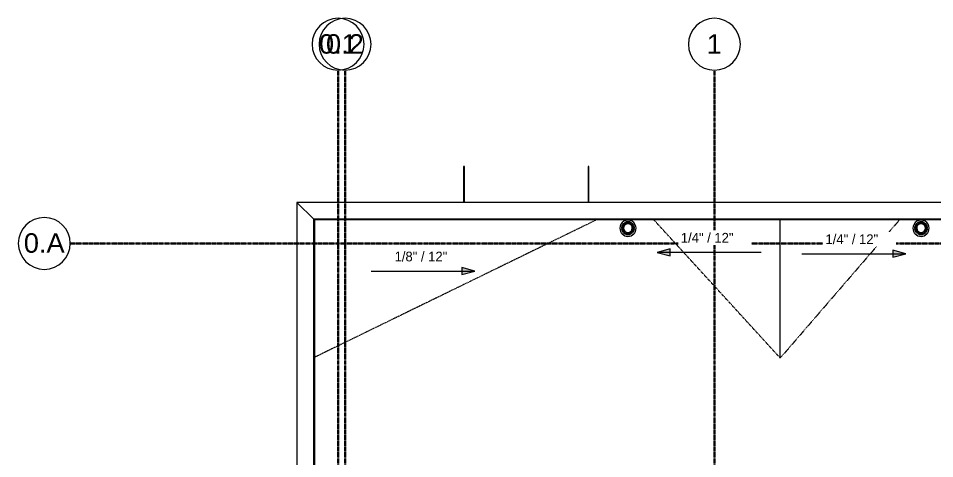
# Model space of a CAD drawing. Header units: inches. Extents: x -4126 to -1830, y 9773 to 12297.
# Drawn here: x -4125 to -3278, y 11888 to 12296 of the extents above; entities that cross this region are included whole.
import ezdxf

# ---------------------------------------------------------------- set-up
doc = ezdxf.new("R2010")
doc.units = ezdxf.units.IN
doc.header["$MEASUREMENT"] = 0
doc.linetypes.add('Dash 1_16_', pattern=[0.125, 0.0625, -0.0625])
doc.linetypes.add('Grid Line 1_2_', pattern=[0.875, 0.5, -0.125, 0.125, -0.125])
for name, color, linetype, lineweight in [('0-1', 7, 'Continuous', 5), ('0-3', 165, 'Continuous', 5), ('A-ROOF', 132, 'Continuous', 13), ('A-ROOF-1', 7, 'Dash 1_16_', 9), ('A-WALL-1', 113, 'Continuous', 9), ('G-ANNO-DIMS', 111, 'Continuous', 9), ('M-EQPM', 50, 'Continuous', 9), ('S-BEAM', 12, 'Continuous', 9), ('S-GRID-1', 1, 'Grid Line 1_2_', 30), ('S-GRID-IDEN', 1, 'Continuous', 9), ('S-GRID-IDEN-1', 147, 'Continuous', 9)]:
    doc.layers.add(name, color=color, linetype=linetype, lineweight=lineweight)
doc.styles.add('Arial', font='arial.ttf', dxfattribs={"height": 18})
doc.styles.add('Century Gothic', font='ufonts.com_century-gothic.ttf', dxfattribs={"height": 9})

# ---------------------------------------------------------------- blocks, each defined once
blk = doc.blocks.new('Grid - Grid Head - Circle-1738874-FLOOR PLAN - ROOF')
at = {"layer": 'S-GRID-IDEN-1'}
for start, end in [(360, 180), (180, 360)]:
    blk.add_arc((0, 0), 0.25, start, end, dxfattribs=at)
blk = doc.blocks.new('CTR - 1st Phase - Structure_rvt-1-FLOOR PLAN - ROOF')
at = {"layer": 'S-GRID-1'}
for p, q in [((-3829.32, 9772.61), (-3829.32, 12247.5)), ((-3822.82, 9772.61), (-3822.82, 12247.5)), ((-3481.32, 9772.61), (-3481.32, 12247.5)), ((-1830.2, 12087.19), (-4076.95, 12087.19))]:
    blk.add_line(p, q, dxfattribs=at)
at = {"layer": '0-3', "xscale": 95.99999999999994, "yscale": 95.99999999999994, "zscale": 95.99999999999994}
for p in [(-3829.32, 12271.5), (-3822.82, 12271.5), (-3481.32, 12271.5)]:
    blk.add_blockref('Grid - Grid Head - Circle-1738874-FLOOR PLAN - ROOF', p, dxfattribs=at)
at = {"layer": '0-3', "xscale": 95.99999999999994, "yscale": 95.99999999999994, "zscale": 95.99999999999994, "rotation": 89.99999999999986}
blk.add_blockref('Grid - Grid Head - Circle-1738874-FLOOR PLAN - ROOF', (-4100.95, 12087.19), dxfattribs=at)
at = {"layer": 'S-GRID-IDEN', "char_height": 18, "attachment_point": 1, "style": 'Arial'}
for s, insert, width in [('0.1', (-3846.96, 12280.79), 42.42), ('0.2', (-3840.46, 12280.79), 42.42), ('1', (-3488.45, 12280.79), 16.968), ('0.A', (-4119.86, 12096.57), 45.753)]:
    blk.add_mtext(s, dxfattribs=dict(at, insert=insert, width=width))
blk = doc.blocks.new('Basic Wall _ EXT - FIBER CEMENT - SMALL - ___-2145929-FLOOR PLAN - ROOF')
at = {"layer": 'A-WALL-1'}
for p, q in [((-3851.85, 12109.71), (-3867.29, 12125.15)), ((-2061.36, 12125.15), (-3867.29, 12125.15)), ((-2076.8, 12109.71), (-3851.85, 12109.71)), ((-3851.63, 12109.49), (-2077.02, 12109.49)), ((-3851.11, 12108.98), (-3851.59, 12109.45)), ((-2077.53, 12108.98), (-3851.11, 12108.98))]:
    blk.add_line(p, q, dxfattribs=at)
at = {"layer": 'A-WALL-1', "flags": 128}
for points in [[(-3851.63, 12109.49), (-3851.63, 12109.5), (-3851.66, 12109.52), (-3851.69, 12109.56), (-3851.73, 12109.6), (-3851.79, 12109.65), (-3851.85, 12109.71)], [(-3851.59, 12109.45), (-3851.61, 12109.47), (-3851.62, 12109.49), (-3851.63, 12109.49)]]:
    blk.add_lwpolyline(points, dxfattribs=at)
blk = doc.blocks.new('Basic Wall _ EXT - FIBER CEMENT - SMALL - ___-2145935-FLOOR PLAN - ROOF')
at = {"layer": 'A-WALL-1'}
for p, q in [((-3867.29, 12125.15), (-3851.85, 12109.71)), ((-3867.29, 12125.15), (-3867.29, 9973.63)), ((-3851.85, 12109.71), (-3851.85, 9989.07)), ((-3851.63, 9989.29), (-3851.63, 12109.49)), ((-3851.59, 12109.45), (-3851.11, 12108.98)), ((-3851.11, 12108.98), (-3851.11, 11747.44))]:
    blk.add_line(p, q, dxfattribs=at)
at = {"layer": 'A-WALL-1', "flags": 128}
for points in [[(-3851.85, 12109.71), (-3851.79, 12109.65), (-3851.73, 12109.6), (-3851.69, 12109.56), (-3851.66, 12109.52), (-3851.63, 12109.5), (-3851.63, 12109.49)], [(-3851.63, 12109.49), (-3851.62, 12109.49), (-3851.61, 12109.47), (-3851.59, 12109.45)]]:
    blk.add_lwpolyline(points, dxfattribs=at)
blk = doc.blocks.new('22142613 - Roof Drains - Type A - 15_ Strainer - 8_ Drain-2082947-FLOOR PLAN - ROOF')
at = {"layer": 'M-EQPM'}
for p, q in [((-2375.65, 12101.23), (-2375.65, 12101.21)), ((-2372.57, 12101.59), (-2374.14, 12101.59)), ((-2372.43, 12100.21), (-2373.95, 12099.71)), ((-2372.26, 12102.94), (-2373.74, 12103.41)), ((-2371.56, 12104.13), (-2372.8, 12105.02)), ((-2372.15, 12101.21), (-2372.15, 12100.99)), ((-2370.53, 12105.04), (-2371.42, 12106.26)), ((-2369.27, 12105.59), (-2369.73, 12107.01)), ((-2366.57, 12107.01), (-2367.03, 12105.59)), ((-2364.88, 12106.26), (-2365.77, 12105.04)), ((-2363.5, 12105.02), (-2364.73, 12104.13)), ((-2364.15, 12100.99), (-2364.15, 12101.21)), ((-2362.56, 12103.41), (-2364.03, 12102.94)), ((-2362.34, 12099.71), (-2363.86, 12100.21)), ((-2362.16, 12101.59), (-2363.73, 12101.59)), ((-2360.65, 12101.21), (-2360.65, 12101.23)), ((-2371.88, 12098.94), (-2373.19, 12097.98)), ((-2370.96, 12097.9), (-2371.92, 12096.57)), ((-2369.76, 12097.19), (-2370.27, 12095.62)), ((-2366.03, 12095.62), (-2366.54, 12097.19)), ((-2364.37, 12096.57), (-2365.34, 12097.9)), ((-2363.1, 12097.98), (-2364.42, 12098.94))]:
    blk.add_line(p, q, dxfattribs=at)
at = {"layer": 'M-EQPM', "flags": 128}
for points in [[(-2372.57, 12101.17), (-2373.36, 12101.13), (-2374.15, 12101.09)], [(-2374.14, 12101.59), (-2373.35, 12101.63), (-2372.56, 12101.67)], [(-2373.95, 12099.71), (-2373.2, 12100), (-2372.45, 12100.29)], [(-2372.4, 12102.54), (-2373.15, 12102.74), (-2373.9, 12102.94)], [(-2372.31, 12099.81), (-2373.06, 12099.52), (-2373.81, 12099.24)], [(-2373.74, 12103.41), (-2372.99, 12103.21), (-2372.24, 12103.01)], [(-2371.82, 12103.78), (-2372.46, 12104.2), (-2373.1, 12104.62)], [(-2372.8, 12105.02), (-2372.16, 12104.6), (-2371.52, 12104.18)], [(-2370.9, 12104.78), (-2371.36, 12105.37), (-2371.82, 12105.97)], [(-2371.42, 12106.26), (-2370.95, 12105.66), (-2370.49, 12105.07)], [(-2369.72, 12105.45), (-2369.96, 12106.16), (-2370.21, 12106.86)], [(-2369.73, 12107.01), (-2369.49, 12106.31), (-2369.24, 12105.6)], [(-2368.4, 12105.73), (-2368.4, 12106.48), (-2368.4, 12107.22)], [(-2367.9, 12107.22), (-2367.9, 12106.48), (-2367.9, 12105.73)], [(-2367.05, 12105.6), (-2366.81, 12106.31), (-2366.57, 12107.01)], [(-2366.09, 12106.86), (-2366.33, 12106.16), (-2366.58, 12105.45)], [(-2365.81, 12105.07), (-2365.34, 12105.66), (-2364.88, 12106.26)], [(-2364.47, 12105.97), (-2364.94, 12105.37), (-2365.4, 12104.78)], [(-2364.78, 12104.18), (-2364.14, 12104.6), (-2363.5, 12105.02)], [(-2363.2, 12104.62), (-2363.84, 12104.2), (-2364.48, 12103.78)], [(-2364.06, 12103.01), (-2363.31, 12103.21), (-2362.56, 12103.41)], [(-2362.49, 12099.24), (-2363.24, 12099.52), (-2363.99, 12099.81)], [(-2362.4, 12102.94), (-2363.15, 12102.74), (-2363.9, 12102.54)], [(-2363.84, 12100.29), (-2363.09, 12100), (-2362.34, 12099.71)], [(-2363.74, 12101.67), (-2362.95, 12101.63), (-2362.16, 12101.59)], [(-2362.15, 12101.09), (-2362.94, 12101.13), (-2363.73, 12101.17)], [(-2373.19, 12097.98), (-2372.56, 12098.49), (-2371.92, 12098.99)], [(-2371.63, 12098.58), (-2372.27, 12098.08), (-2372.91, 12097.57)], [(-2371.92, 12096.57), (-2371.46, 12097.25), (-2371, 12097.93)], [(-2370.6, 12097.63), (-2371.06, 12096.95), (-2371.52, 12096.27)], [(-2370.27, 12095.62), (-2370.03, 12096.41), (-2369.78, 12097.2)], [(-2369.31, 12097.04), (-2369.55, 12096.25), (-2369.8, 12095.46)], [(-2368.4, 12095.23), (-2368.4, 12096.06), (-2368.4, 12096.89)], [(-2367.9, 12096.89), (-2367.9, 12096.06), (-2367.9, 12095.23)], [(-2366.5, 12095.46), (-2366.74, 12096.25), (-2366.99, 12097.04)], [(-2366.51, 12097.2), (-2366.27, 12096.41), (-2366.03, 12095.62)], [(-2364.77, 12096.27), (-2365.24, 12096.95), (-2365.7, 12097.63)], [(-2365.3, 12097.93), (-2364.84, 12097.25), (-2364.37, 12096.57)], [(-2363.39, 12097.57), (-2364.03, 12098.08), (-2364.67, 12098.58)], [(-2364.38, 12098.99), (-2363.74, 12098.49), (-2363.1, 12097.98)]]:
    blk.add_lwpolyline(points, dxfattribs=at)
at = {"layer": 'M-EQPM'}
for centre, major_axis, start_param, end_param in [((-2368.15, 12101.23), (7.5, 0), 0, 3.141593), ((-2368.15, 12101.23), (7.5, 0), 3.141593, 6.283185), ((-2368.15, 12101.21), (7.5, 0), 3.141593, 6.283185), ((-2368.15, 12101.23), (6, 0), 3.16507, 3.39675), ((-2368.15, 12101.23), (6, 0), 2.851802, 3.081699), ((-2368.15, 12101.23), (6, 0), 2.540227, 2.768432), ((-2368.15, 12101.23), (6, 0), 2.230094, 2.456861), ((-2368.15, 12101.31), (4.43, 0), 3.060354, 3.141593), ((-2368.15, 12101.31), (4.43, 0), 3.141593, 3.173424), ((-2368.15, 12101.31), (4.43, 0), 3.375724, 3.488791), ((-2368.15, 12101.31), (4.43, 0), 2.747406, 2.860472), ((-2368.15, 12101.34), (4, 0), 0, 3.141593), ((-2368.15, 12101.34), (4, 0), 3.141593, 6.283185), ((-2368.15, 12101.31), (4.43, 0), 2.43676, 2.549818), ((-2368.15, 12101.23), (6, 0), 1.921009, 2.146732), ((-2368.15, 12101.31), (4.43, 0), 2.128072, 2.241119), ((-2368.15, 12101.23), (6, 0), 1.612475, 1.83765), ((-2368.15, 12101.31), (4.43, 0), 1.820803, 1.933842), ((-2368.15, 12101.31), (4.43, 0), 1.514279, 1.627314), ((-2368.15, 12101.23), (6, 0), 1.303943, 1.529118), ((-2368.15, 12101.31), (4.43, 0), 1.207751, 1.32079), ((-2368.15, 12101.23), (6, 0), 0.994861, 1.220584), ((-2368.15, 12101.31), (4.43, 0), 0.900473, 1.013521), ((-2368.15, 12101.31), (4.43, 0), 0.591774, 0.704832), ((-2368.15, 12101.23), (6, 0), 0.684732, 0.911499), ((-2368.15, 12101.31), (4.43, 0), 0.28112, 0.394187), ((-2368.15, 12101.31), (4.43, 0), 5.935987, 6.049054), ((-2368.15, 12101.31), (4.43, 0), 0, 0.081239), ((-2368.15, 12101.31), (4.43, 0), 6.251354, 6.283185), ((-2368.15, 12101.23), (6, 0), 0.373161, 0.601365), ((-2368.15, 12101.23), (6, 0), 0.059893, 0.289791), ((-2368.15, 12101.23), (6, 0), 6.028028, 6.259707), ((-2368.15, 12101.23), (6, 0), 3.48012, 3.713498), ((-2368.15, 12101.23), (6, 0), 3.796864, 4.031687), ((-2368.15, 12101.31), (4.43, 0), 3.693397, 3.806455), ((-2368.15, 12101.23), (6, 0), 4.11505, 4.350924), ((-2368.15, 12101.31), (4.43, 0), 4.013027, 4.126075), ((-2368.15, 12101.23), (6, 0), 4.434283, 4.67071), ((-2368.15, 12101.31), (4.43, 0), 4.334077, 4.447116), ((-2368.15, 12101.31), (4.43, 0), 4.655871, 4.768907), ((-2368.15, 12101.23), (6, 0), 4.754068, 4.990495), ((-2368.15, 12101.31), (4.43, 0), 4.977662, 5.090701), ((-2368.15, 12101.23), (6, 0), 5.073854, 5.309728), ((-2368.15, 12101.31), (4.43, 0), 5.298703, 5.411751), ((-2368.15, 12101.31), (4.43, 0), 5.618323, 5.731381), ((-2368.15, 12101.23), (6, 0), 5.393091, 5.627914), ((-2368.15, 12101.23), (6, 0), 5.71128, 5.944658)]:
    blk.add_ellipse(centre, major_axis=major_axis, ratio=0.999788, start_param=start_param, end_param=end_param, dxfattribs=at)
blk = doc.blocks.new('Walls 35 - Walls 1-3379554-FLOOR PLAN - ROOF')
at = {"layer": 'S-BEAM'}
for p, q in [((-3598.05, 12158.13), (-3598.05, 12125.15)), ((-3597.3, 12125.15), (-3597.3, 12158.13))]:
    blk.add_line(p, q, dxfattribs=at)
blk.add_ellipse((-3597.67, 12158.13), major_axis=(0.375, 0), ratio=0.93544, start_param=0, end_param=3.141593, dxfattribs=at)
blk = doc.blocks.new('Walls 36 - Walls 1-3379563-FLOOR PLAN - ROOF')
at = {"layer": 'S-BEAM'}
for p, q in [((-3713.25, 12158.13), (-3713.25, 12125.15)), ((-3712.5, 12125.15), (-3712.5, 12158.13))]:
    blk.add_line(p, q, dxfattribs=at)
blk.add_ellipse((-3712.87, 12158.13), major_axis=(0.375, 0), ratio=0.93544, start_param=0, end_param=3.141593, dxfattribs=at)

msp = doc.modelspace()

# ---------------------------------------------------------------- hatches: boundary and pattern name
at = {"layer": 'G-ANNO-DIMS'}
msp.add_hatch(color=256, dxfattribs=at).paths.add_polyline_path([(-3534.14, 12078.92), (-3522.14, 12075.71), (-3522.14, 12082.14)], flags=0)

# ---------------------------------------------------------------- linework, layer by layer
at = {"layer": 'A-ROOF'}
msp.add_line((-3420.44, 11981.08), (-3420.44, 12108.98), dxfattribs=at)
at = {"layer": 'A-ROOF-1'}
for p, q in [((-3590.33, 12108.98), (-3851.11, 11981.74)), ((-3420.44, 11981.08), (-3537.29, 12108.98)), ((-3310.15, 12108.98), (-3420.44, 11981.08))]:
    msp.add_line(p, q, dxfattribs=at)
at = {"layer": 'G-ANNO-DIMS'}
for p, q in [((-3522.14, 12082.14), (-3534.14, 12078.92)), ((-3534.14, 12078.92), (-3522.14, 12075.71)), ((-3438.14, 12078.92), (-3534.14, 12078.92)), ((-3522.14, 12075.71), (-3522.14, 12082.14)), ((-3400.39, 12077.62), (-3304.39, 12077.62)), ((-3316.39, 12074.41), (-3304.39, 12077.62)), ((-3798.81, 12061.57), (-3702.81, 12061.57)), ((-3714.81, 12058.36), (-3702.81, 12061.57))]:
    msp.add_line(p, q, dxfattribs=at)

# ---------------------------------------------------------------- block references
at = {"layer": '0-1'}
msp.add_blockref('CTR - 1st Phase - Structure_rvt-1-FLOOR PLAN - ROOF', (0, 0), dxfattribs=at)
at = {"layer": 'A-WALL-1'}
for name in ['Basic Wall _ EXT - FIBER CEMENT - SMALL - ___-2145929-FLOOR PLAN - ROOF', 'Basic Wall _ EXT - FIBER CEMENT - SMALL - ___-2145935-FLOOR PLAN - ROOF']:
    msp.add_blockref(name, (0, 0), dxfattribs=at)
at = {"layer": 'M-EQPM'}
for p in [(-1193.1, 0), (-922.1, 0)]:
    msp.add_blockref('22142613 - Roof Drains - Type A - 15_ Strainer - 8_ Drain-2082947-FLOOR PLAN - ROOF', p, dxfattribs=at)
at = {"layer": 'S-BEAM'}
for name in ['Walls 36 - Walls 1-3379563-FLOOR PLAN - ROOF', 'Walls 35 - Walls 1-3379554-FLOOR PLAN - ROOF']:
    msp.add_blockref(name, (0, 0), dxfattribs=at)

# ---------------------------------------------------------------- next in the draw order: texts
at = {"layer": 'G-ANNO-DIMS', "char_height": 9, "width": 62.9235, "attachment_point": 1, "line_spacing_factor": 0.984502, "style": 'Century Gothic', "bg_fill": 3, "box_fill_scale": 1.25, "bg_fill_color": 256, "bg_fill_true_color": 13158600, "bg_fill_transparency": 0}
for s, insert in [('1/4" / 12"', (-3512.36, 12096.91)), ('1/4" / 12"', (-3378.6, 12095.61)), ('1/8" / 12"', (-3777.02, 12079.56))]:
    msp.add_mtext(s, dxfattribs=dict(at, insert=insert))

# ---------------------------------------------------------------- next in the draw order: hatches: boundary and pattern name
at = {"layer": 'G-ANNO-DIMS'}
for points in [[(-3304.39, 12077.62), (-3316.39, 12080.84), (-3316.39, 12074.41)], [(-3702.81, 12061.57), (-3714.81, 12064.79), (-3714.81, 12058.36)]]:
    msp.add_hatch(color=256, dxfattribs=at).paths.add_polyline_path(points, flags=0)

# ---------------------------------------------------------------- next in the draw order: linework, layer by layer
for p, q in [((-3304.39, 12077.62), (-3316.39, 12080.84)), ((-3316.39, 12080.84), (-3316.39, 12074.41)), ((-3702.81, 12061.57), (-3714.81, 12064.79)), ((-3714.81, 12064.79), (-3714.81, 12058.36))]:
    msp.add_line(p, q, dxfattribs=at)

doc.saveas('drawing.dxf')
